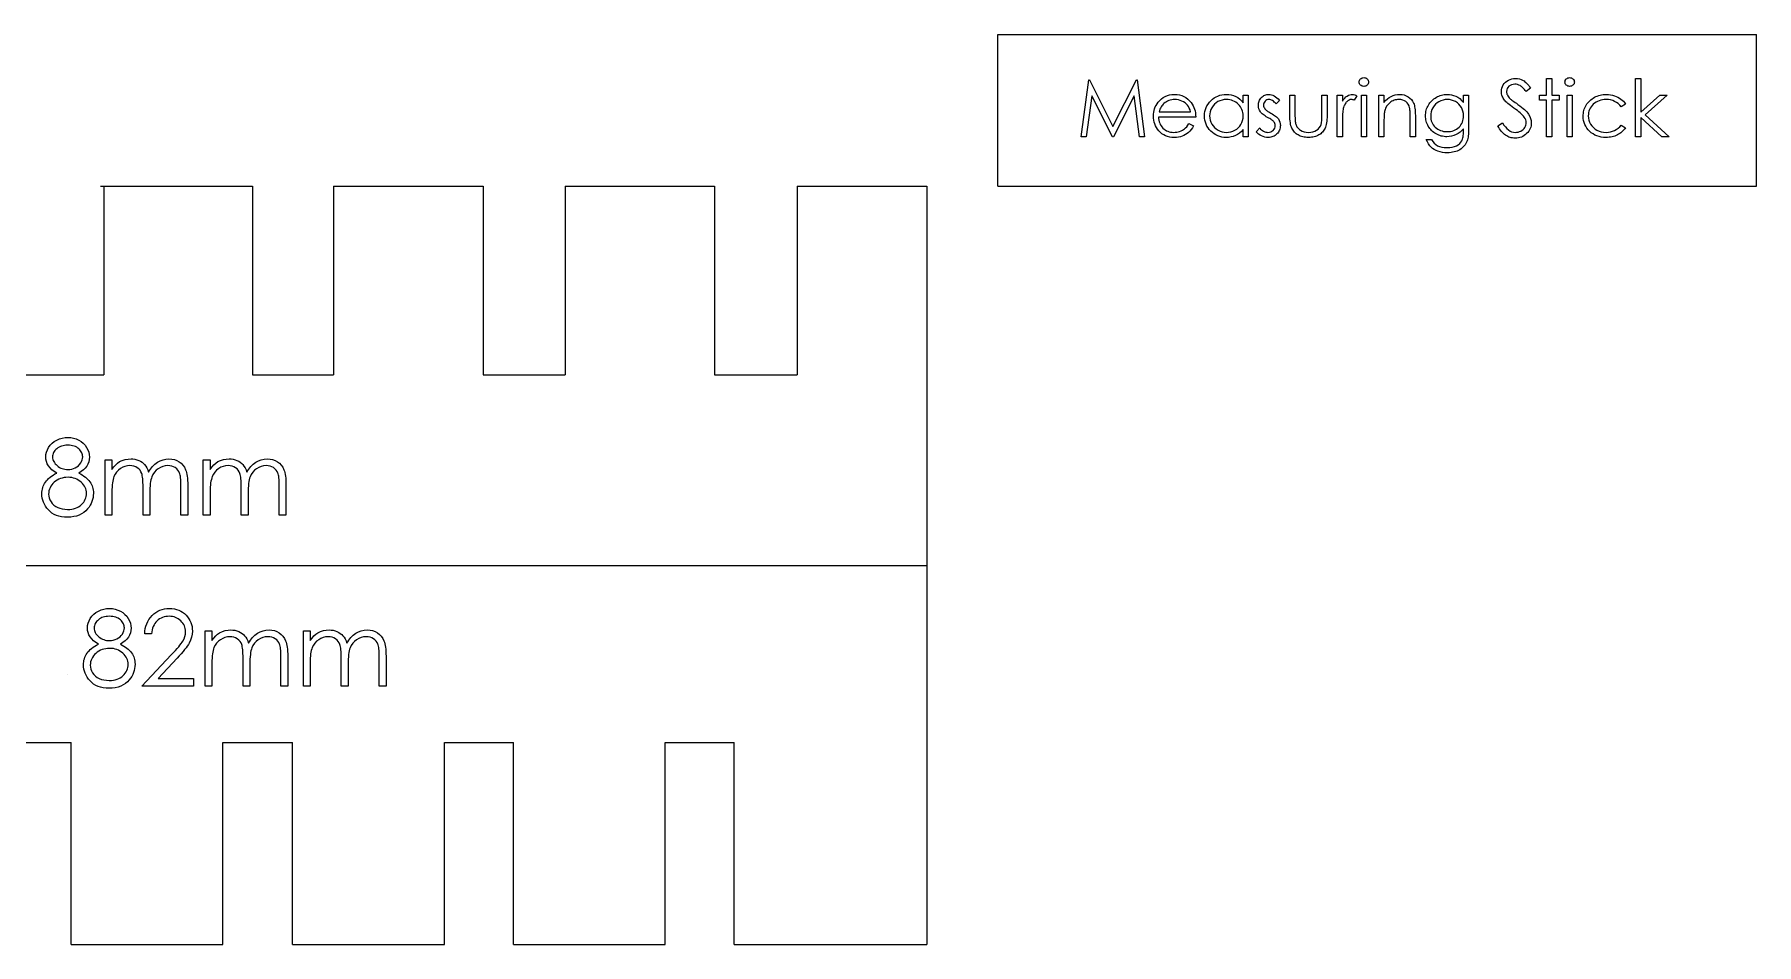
# Model space of a CAD drawing. Header units: millimetres. Extents: x -32 to 53.9, y -10 to 14.
# Drawn here: x 8.47 to 53.87, y -10 to 14 of the extents above; entities that cross this region are included whole.
import ezdxf

# ---------------------------------------------------------------- set-up
doc = ezdxf.new("R2010")
doc.units = ezdxf.units.MM

msp = doc.modelspace()

# ---------------------------------------------------------------- linework, layer by layer
at = {"color": 7, "linetype": 'Continuous'}
for p, q in [((33.866, 10), (33.866, 14)), ((33.866, 14), (53.866, 14)), ((53.866, 10), (53.866, 14)), ((10.22, 10), (14.22, 10)), ((10.22, 10), (14.22, 10)), ((10.3, 10), (10.3, 5.026)), ((14.22, 10), (14.22, 5.026)), ((16.36, 10), (20.3, 10)), ((16.36, 10), (16.36, 5.026)), ((16.36, 10), (20.3, 10)), ((20.3, 10), (20.3, 5.026)), ((22.46, 10), (26.4, 10)), ((22.46, 10), (22.46, 5.026)), ((22.46, 10), (26.4, 10)), ((26.4, 10), (26.4, 5.026)), ((28.58, 10), (28.58, 5.026)), ((28.58, 10), (32, 10)), ((32, 10), (32, -10)), ((33.866, 10), (53.866, 10)), ((8.18, 5.026), (10.3, 5.026)), ((14.22, 5.026), (16.36, 5.026)), ((20.3, 5.026), (22.46, 5.026)), ((26.4, 5.026), (28.58, 5.026)), ((-32, 0), (32, 0)), ((9.344, -2.881), (9.344, -2.881)), ((7.58, -4.674), (9.44, -4.674)), ((9.44, -10), (9.44, -4.674)), ((13.44, -4.674), (15.28, -4.674)), ((13.44, -10), (13.44, -4.674)), ((15.28, -10), (15.28, -4.674)), ((19.28, -4.674), (21.1, -4.674)), ((19.28, -10), (19.28, -4.674)), ((21.1, -10), (21.1, -4.674)), ((25.1, -10), (25.1, -4.674)), ((25.1, -4.674), (26.92, -4.674)), ((26.92, -10), (26.92, -4.674)), ((9.44, -10), (13.44, -10)), ((15.28, -10), (19.28, -10)), ((21.1, -10), (25.1, -10)), ((26.92, -10), (32, -10))]:
    msp.add_line(p, q, dxfattribs=at)
at = {"color": 7, "linetype": 'Continuous', "flags": 128}
for points in [[(36.064, 11.303), (36.262, 12.803), (36.262, 12.803), (36.281, 12.803), (36.281, 12.803), (36.901, 11.572), (36.901, 11.572), (37.518, 12.803), (37.518, 12.803), (37.538, 12.803), (37.538, 12.803), (37.737, 11.303), (37.737, 11.303), (37.602, 11.303), (37.602, 11.303), (37.458, 12.382), (37.458, 12.382), (36.917, 11.303), (36.917, 11.303), (36.887, 11.303), (36.887, 11.303), (36.343, 12.384), (36.343, 12.384), (36.2, 11.303), (36.2, 11.303), (36.064, 11.303)], [(43.515, 12.86), (43.54, 12.858), (43.564, 12.852), (43.585, 12.841), (43.604, 12.826), (43.62, 12.809), (43.632, 12.789), (43.639, 12.767), (43.641, 12.744), (43.641, 12.744), (43.639, 12.722), (43.632, 12.701), (43.62, 12.681), (43.604, 12.663), (43.585, 12.649), (43.564, 12.638), (43.54, 12.632), (43.515, 12.629), (43.515, 12.629), (43.491, 12.632), (43.468, 12.638), (43.447, 12.649), (43.428, 12.663), (43.412, 12.681), (43.4, 12.701), (43.393, 12.722), (43.391, 12.744), (43.391, 12.744), (43.393, 12.767), (43.4, 12.789), (43.412, 12.809), (43.428, 12.826), (43.447, 12.841), (43.468, 12.852), (43.491, 12.858), (43.515, 12.86)], [(47.045, 11.592), (47.172, 11.668), (47.172, 11.668), (47.208, 11.609), (47.246, 11.559), (47.285, 11.516), (47.325, 11.48), (47.367, 11.453), (47.41, 11.434), (47.455, 11.422), (47.501, 11.418), (47.501, 11.418), (47.54, 11.42), (47.579, 11.427), (47.615, 11.437), (47.651, 11.453), (47.684, 11.472), (47.713, 11.494), (47.738, 11.519), (47.758, 11.547), (47.774, 11.577), (47.786, 11.608), (47.792, 11.639), (47.795, 11.672), (47.795, 11.672), (47.792, 11.709), (47.781, 11.747), (47.765, 11.783), (47.741, 11.819), (47.741, 11.819), (47.721, 11.845), (47.697, 11.872), (47.668, 11.9), (47.637, 11.929), (47.601, 11.959), (47.561, 11.991), (47.518, 12.024), (47.471, 12.059), (47.471, 12.059), (47.423, 12.093), (47.381, 12.124), (47.344, 12.154), (47.31, 12.18), (47.282, 12.205), (47.258, 12.226), (47.239, 12.246), (47.225, 12.263), (47.225, 12.263), (47.205, 12.289), (47.188, 12.316), (47.174, 12.344), (47.162, 12.373), (47.153, 12.401), (47.146, 12.431), (47.142, 12.461), (47.141, 12.491), (47.141, 12.491), (47.144, 12.538), (47.153, 12.584), (47.168, 12.627), (47.189, 12.669), (47.215, 12.706), (47.246, 12.74), (47.282, 12.77), (47.323, 12.795), (47.367, 12.815), (47.413, 12.83), (47.461, 12.838), (47.511, 12.841), (47.511, 12.841), (47.564, 12.838), (47.615, 12.827), (47.664, 12.81), (47.712, 12.787), (47.736, 12.772), (47.759, 12.754), (47.784, 12.733), (47.808, 12.71), (47.833, 12.683), (47.859, 12.654), (47.884, 12.622), (47.91, 12.587), (47.91, 12.587), (47.789, 12.495), (47.789, 12.495), (47.766, 12.523), (47.745, 12.549), (47.725, 12.572), (47.705, 12.592), (47.686, 12.61), (47.668, 12.626), (47.651, 12.639), (47.634, 12.65), (47.602, 12.666), (47.568, 12.678), (47.533, 12.685), (47.496, 12.687), (47.496, 12.687), (47.449, 12.684), (47.408, 12.673), (47.37, 12.656), (47.337, 12.632), (47.31, 12.603), (47.291, 12.571), (47.28, 12.536), (47.276, 12.497), (47.276, 12.497), (47.277, 12.473), (47.281, 12.449), (47.287, 12.426), (47.297, 12.403), (47.31, 12.379), (47.327, 12.355), (47.348, 12.33), (47.374, 12.303), (47.374, 12.303), (47.384, 12.295), (47.399, 12.283), (47.417, 12.269), (47.44, 12.252), (47.468, 12.232), (47.499, 12.209), (47.536, 12.183), (47.576, 12.154), (47.576, 12.154), (47.625, 12.118), (47.67, 12.084), (47.71, 12.05), (47.747, 12.017), (47.78, 11.986), (47.808, 11.955), (47.833, 11.925), (47.854, 11.897), (47.887, 11.84), (47.911, 11.784), (47.925, 11.727), (47.929, 11.67), (47.929, 11.67), (47.928, 11.63), (47.922, 11.591), (47.912, 11.553), (47.898, 11.517), (47.881, 11.482), (47.859, 11.448), (47.834, 11.416), (47.804, 11.385), (47.772, 11.357), (47.739, 11.332), (47.703, 11.311), (47.666, 11.294), (47.628, 11.281), (47.587, 11.272), (47.545, 11.266), (47.501, 11.264), (47.501, 11.264), (47.467, 11.265), (47.434, 11.269), (47.401, 11.275), (47.37, 11.283), (47.339, 11.294), (47.309, 11.306), (47.28, 11.322), (47.251, 11.34), (47.224, 11.36), (47.197, 11.384), (47.17, 11.41), (47.144, 11.44), (47.118, 11.474), (47.093, 11.51), (47.069, 11.549), (47.045, 11.592)], [(48.333, 12.841), (48.468, 12.841), (48.468, 12.841), (48.468, 12.399), (48.468, 12.399), (48.66, 12.399), (48.66, 12.399), (48.66, 12.264), (48.66, 12.264), (48.468, 12.264), (48.468, 12.264), (48.468, 11.303), (48.468, 11.303), (48.333, 11.303), (48.333, 11.303), (48.333, 12.264), (48.333, 12.264), (48.141, 12.264), (48.141, 12.264), (48.141, 12.399), (48.141, 12.399), (48.333, 12.399), (48.333, 12.399), (48.333, 12.841)], [(48.938, 12.86), (48.963, 12.858), (48.987, 12.852), (49.008, 12.841), (49.027, 12.826), (49.043, 12.809), (49.055, 12.789), (49.062, 12.767), (49.064, 12.744), (49.064, 12.744), (49.062, 12.722), (49.055, 12.701), (49.043, 12.681), (49.027, 12.663), (49.008, 12.649), (48.987, 12.638), (48.963, 12.632), (48.939, 12.629), (48.939, 12.629), (48.914, 12.632), (48.891, 12.638), (48.87, 12.649), (48.851, 12.663), (48.835, 12.681), (48.823, 12.701), (48.817, 12.722), (48.814, 12.744), (48.814, 12.744), (48.817, 12.767), (48.823, 12.789), (48.835, 12.809), (48.851, 12.826), (48.87, 12.841), (48.891, 12.852), (48.914, 12.858), (48.939, 12.86)], [(50.679, 12.841), (50.814, 12.841), (50.814, 12.841), (50.814, 11.952), (50.814, 11.952), (51.313, 12.399), (51.313, 12.399), (51.506, 12.399), (51.506, 12.399), (50.928, 11.879), (50.928, 11.879), (51.564, 11.303), (51.564, 11.303), (51.371, 11.303), (51.371, 11.303), (50.814, 11.808), (50.814, 11.808), (50.814, 11.303), (50.814, 11.303), (50.679, 11.303), (50.679, 11.303), (50.679, 12.841)], [(38.906, 11.649), (39.026, 11.586), (39.026, 11.586), (38.996, 11.536), (38.965, 11.491), (38.931, 11.45), (38.895, 11.416), (38.857, 11.385), (38.817, 11.359), (38.774, 11.336), (38.728, 11.317), (38.681, 11.302), (38.63, 11.292), (38.576, 11.285), (38.519, 11.283), (38.519, 11.283), (38.456, 11.286), (38.397, 11.294), (38.341, 11.308), (38.288, 11.327), (38.24, 11.351), (38.194, 11.381), (38.152, 11.416), (38.114, 11.456), (38.08, 11.5), (38.05, 11.546), (38.025, 11.593), (38.005, 11.641), (37.988, 11.69), (37.977, 11.741), (37.97, 11.794), (37.968, 11.848), (37.968, 11.848), (37.97, 11.898), (37.976, 11.947), (37.986, 11.995), (37.999, 12.042), (38.017, 12.087), (38.039, 12.13), (38.065, 12.173), (38.094, 12.214), (38.094, 12.214), (38.136, 12.261), (38.181, 12.303), (38.229, 12.338), (38.281, 12.367), (38.337, 12.389), (38.395, 12.405), (38.457, 12.415), (38.523, 12.418), (38.523, 12.418), (38.59, 12.415), (38.654, 12.404), (38.714, 12.388), (38.771, 12.364), (38.825, 12.334), (38.874, 12.297), (38.921, 12.253), (38.964, 12.202), (38.964, 12.202), (38.992, 12.163), (39.015, 12.121), (39.036, 12.077), (39.052, 12.031), (39.066, 11.982), (39.075, 11.931), (39.081, 11.878), (39.083, 11.822), (39.083, 11.822), (38.103, 11.822), (38.103, 11.822), (38.105, 11.779), (38.111, 11.737), (38.121, 11.698), (38.134, 11.66), (38.15, 11.625), (38.17, 11.592), (38.194, 11.561), (38.22, 11.531), (38.25, 11.505), (38.281, 11.482), (38.314, 11.462), (38.348, 11.446), (38.384, 11.434), (38.422, 11.425), (38.461, 11.42), (38.503, 11.418), (38.503, 11.418), (38.543, 11.419), (38.582, 11.424), (38.621, 11.432), (38.66, 11.443), (38.697, 11.457), (38.731, 11.474), (38.762, 11.492), (38.79, 11.512), (38.817, 11.536), (38.846, 11.567), (38.875, 11.605), (38.906, 11.649)], [(38.949, 11.956), (38.933, 12.01), (38.913, 12.057), (38.891, 12.099), (38.865, 12.135), (38.835, 12.167), (38.801, 12.195), (38.763, 12.221), (38.72, 12.242), (38.674, 12.26), (38.627, 12.273), (38.579, 12.281), (38.53, 12.283), (38.53, 12.283), (38.489, 12.282), (38.45, 12.277), (38.413, 12.269), (38.377, 12.258), (38.342, 12.243), (38.309, 12.226), (38.277, 12.205), (38.247, 12.181), (38.247, 12.181), (38.226, 12.161), (38.207, 12.138), (38.188, 12.114), (38.171, 12.087), (38.156, 12.058), (38.141, 12.026), (38.128, 11.993), (38.117, 11.956), (38.117, 11.956), (38.949, 11.956)], [(40.468, 12.399), (40.468, 11.303), (40.468, 11.303), (40.333, 11.303), (40.333, 11.303), (40.333, 11.492), (40.333, 11.492), (40.287, 11.442), (40.238, 11.398), (40.185, 11.362), (40.131, 11.334), (40.073, 11.312), (40.014, 11.296), (39.951, 11.286), (39.886, 11.283), (39.886, 11.283), (39.828, 11.286), (39.772, 11.294), (39.718, 11.307), (39.666, 11.325), (39.617, 11.348), (39.57, 11.377), (39.524, 11.41), (39.481, 11.449), (39.442, 11.492), (39.408, 11.537), (39.38, 11.584), (39.356, 11.634), (39.338, 11.685), (39.325, 11.739), (39.317, 11.795), (39.314, 11.854), (39.314, 11.854), (39.317, 11.911), (39.325, 11.966), (39.338, 12.019), (39.356, 12.07), (39.38, 12.119), (39.409, 12.165), (39.443, 12.21), (39.483, 12.252), (39.526, 12.291), (39.572, 12.325), (39.619, 12.353), (39.669, 12.376), (39.721, 12.395), (39.775, 12.408), (39.832, 12.415), (39.89, 12.418), (39.89, 12.418), (39.957, 12.415), (40.021, 12.405), (40.081, 12.388), (40.138, 12.365), (40.192, 12.334), (40.243, 12.296), (40.289, 12.25), (40.333, 12.196), (40.333, 12.196), (40.333, 12.399), (40.333, 12.399), (40.468, 12.399)], [(39.892, 12.283), (39.833, 12.28), (39.776, 12.269), (39.722, 12.251), (39.67, 12.227), (39.622, 12.196), (39.579, 12.159), (39.541, 12.117), (39.509, 12.068), (39.482, 12.016), (39.464, 11.963), (39.452, 11.908), (39.449, 11.852), (39.449, 11.852), (39.453, 11.796), (39.464, 11.742), (39.483, 11.688), (39.509, 11.636), (39.542, 11.587), (39.58, 11.544), (39.623, 11.507), (39.672, 11.475), (39.724, 11.45), (39.777, 11.432), (39.833, 11.422), (39.89, 11.418), (39.89, 11.418), (39.949, 11.422), (40.006, 11.432), (40.06, 11.45), (40.114, 11.475), (40.164, 11.506), (40.207, 11.542), (40.245, 11.583), (40.276, 11.629), (40.301, 11.679), (40.319, 11.733), (40.33, 11.789), (40.333, 11.848), (40.333, 11.848), (40.331, 11.894), (40.325, 11.937), (40.315, 11.979), (40.301, 12.019), (40.283, 12.056), (40.262, 12.093), (40.236, 12.126), (40.206, 12.159), (40.173, 12.188), (40.138, 12.213), (40.102, 12.235), (40.064, 12.252), (40.023, 12.266), (39.981, 12.276), (39.937, 12.282), (39.892, 12.283)], [(41.295, 12.262), (41.204, 12.168), (41.204, 12.168), (41.179, 12.195), (41.155, 12.218), (41.131, 12.238), (41.108, 12.254), (41.084, 12.267), (41.061, 12.276), (41.037, 12.282), (41.014, 12.283), (41.014, 12.283), (40.986, 12.281), (40.96, 12.272), (40.935, 12.258), (40.914, 12.239), (40.895, 12.216), (40.882, 12.191), (40.874, 12.164), (40.872, 12.136), (40.872, 12.136), (40.874, 12.11), (40.881, 12.085), (40.893, 12.06), (40.909, 12.036), (40.909, 12.036), (40.92, 12.024), (40.933, 12.011), (40.948, 11.998), (40.967, 11.984), (40.988, 11.97), (41.011, 11.955), (41.037, 11.939), (41.066, 11.923), (41.066, 11.923), (41.1, 11.904), (41.132, 11.884), (41.161, 11.864), (41.188, 11.845), (41.211, 11.826), (41.231, 11.807), (41.249, 11.788), (41.263, 11.77), (41.263, 11.77), (41.285, 11.731), (41.301, 11.69), (41.311, 11.646), (41.314, 11.6), (41.314, 11.6), (41.313, 11.568), (41.308, 11.536), (41.301, 11.506), (41.291, 11.478), (41.278, 11.45), (41.262, 11.424), (41.244, 11.399), (41.222, 11.375), (41.198, 11.354), (41.173, 11.335), (41.147, 11.319), (41.119, 11.306), (41.09, 11.296), (41.059, 11.289), (41.027, 11.285), (40.993, 11.283), (40.993, 11.283), (40.948, 11.286), (40.903, 11.293), (40.86, 11.306), (40.818, 11.323), (40.778, 11.344), (40.741, 11.37), (40.709, 11.399), (40.679, 11.432), (40.679, 11.432), (40.769, 11.533), (40.769, 11.533), (40.795, 11.506), (40.821, 11.483), (40.847, 11.463), (40.874, 11.447), (40.902, 11.434), (40.929, 11.425), (40.957, 11.42), (40.986, 11.418), (40.986, 11.418), (41.025, 11.421), (41.06, 11.431), (41.093, 11.447), (41.123, 11.471), (41.148, 11.498), (41.165, 11.528), (41.176, 11.56), (41.179, 11.594), (41.179, 11.594), (41.177, 11.623), (41.17, 11.65), (41.159, 11.675), (41.143, 11.699), (41.143, 11.699), (41.132, 11.71), (41.118, 11.723), (41.102, 11.736), (41.083, 11.75), (41.06, 11.764), (41.035, 11.779), (41.007, 11.795), (40.976, 11.812), (40.976, 11.812), (40.943, 11.831), (40.912, 11.85), (40.885, 11.869), (40.859, 11.887), (40.837, 11.906), (40.818, 11.925), (40.801, 11.943), (40.787, 11.962), (40.787, 11.962), (40.765, 12), (40.75, 12.041), (40.74, 12.084), (40.737, 12.13), (40.737, 12.13), (40.738, 12.161), (40.742, 12.19), (40.748, 12.217), (40.757, 12.244), (40.768, 12.269), (40.781, 12.292), (40.797, 12.315), (40.816, 12.336), (40.836, 12.355), (40.858, 12.372), (40.881, 12.386), (40.905, 12.398), (40.93, 12.407), (40.957, 12.413), (40.985, 12.417), (41.014, 12.418), (41.014, 12.418), (41.049, 12.416), (41.084, 12.408), (41.119, 12.396), (41.154, 12.379), (41.189, 12.357), (41.224, 12.33), (41.26, 12.299), (41.295, 12.262)], [(41.564, 12.399), (41.699, 12.399), (41.699, 12.399), (41.699, 11.89), (41.699, 11.89), (41.699, 11.846), (41.7, 11.805), (41.702, 11.767), (41.704, 11.733), (41.707, 11.703), (41.711, 11.676), (41.715, 11.654), (41.72, 11.634), (41.72, 11.634), (41.729, 11.61), (41.74, 11.587), (41.752, 11.565), (41.766, 11.544), (41.783, 11.525), (41.801, 11.507), (41.82, 11.491), (41.842, 11.476), (41.889, 11.451), (41.941, 11.432), (41.996, 11.422), (42.057, 11.418), (42.057, 11.418), (42.117, 11.422), (42.172, 11.432), (42.222, 11.45), (42.268, 11.474), (42.308, 11.505), (42.341, 11.54), (42.368, 11.579), (42.388, 11.623), (42.388, 11.623), (42.393, 11.641), (42.398, 11.663), (42.402, 11.69), (42.405, 11.721), (42.407, 11.757), (42.409, 11.797), (42.41, 11.842), (42.41, 11.89), (42.41, 11.89), (42.41, 12.399), (42.41, 12.399), (42.545, 12.399), (42.545, 12.399), (42.545, 11.865), (42.545, 11.865), (42.544, 11.811), (42.542, 11.76), (42.537, 11.712), (42.531, 11.668), (42.524, 11.627), (42.515, 11.59), (42.503, 11.556), (42.491, 11.526), (42.476, 11.498), (42.46, 11.472), (42.442, 11.448), (42.423, 11.425), (42.402, 11.403), (42.379, 11.383), (42.354, 11.364), (42.328, 11.348), (42.3, 11.333), (42.27, 11.319), (42.239, 11.309), (42.206, 11.3), (42.17, 11.292), (42.134, 11.287), (42.096, 11.284), (42.055, 11.283), (42.055, 11.283), (42.015, 11.284), (41.977, 11.287), (41.94, 11.292), (41.905, 11.3), (41.872, 11.309), (41.84, 11.319), (41.81, 11.333), (41.782, 11.348), (41.756, 11.364), (41.731, 11.383), (41.707, 11.403), (41.686, 11.425), (41.667, 11.448), (41.649, 11.473), (41.633, 11.5), (41.618, 11.528), (41.606, 11.558), (41.594, 11.593), (41.585, 11.631), (41.578, 11.672), (41.572, 11.718), (41.567, 11.766), (41.565, 11.819), (41.564, 11.875), (41.564, 11.875), (41.564, 12.399)], [(42.814, 12.399), (42.949, 12.399), (42.949, 12.399), (42.949, 12.237), (42.949, 12.237), (42.979, 12.282), (43.011, 12.32), (43.043, 12.351), (43.076, 12.375), (43.11, 12.394), (43.145, 12.407), (43.18, 12.415), (43.216, 12.418), (43.216, 12.418), (43.244, 12.416), (43.273, 12.409), (43.303, 12.397), (43.333, 12.38), (43.333, 12.38), (43.259, 12.264), (43.259, 12.264), (43.24, 12.272), (43.222, 12.279), (43.205, 12.282), (43.191, 12.283), (43.191, 12.283), (43.158, 12.28), (43.127, 12.269), (43.096, 12.251), (43.065, 12.226), (43.05, 12.21), (43.036, 12.193), (43.024, 12.174), (43.012, 12.152), (43.001, 12.129), (42.99, 12.104), (42.981, 12.076), (42.973, 12.047), (42.973, 12.047), (42.967, 12.021), (42.962, 11.989), (42.958, 11.951), (42.955, 11.907), (42.952, 11.857), (42.95, 11.801), (42.949, 11.739), (42.949, 11.671), (42.949, 11.671), (42.949, 11.303), (42.949, 11.303), (42.814, 11.303), (42.814, 11.303), (42.814, 12.399)], [(43.449, 12.399), (43.583, 12.399), (43.583, 12.399), (43.583, 11.303), (43.583, 11.303), (43.449, 11.303), (43.449, 11.303), (43.449, 12.399)], [(43.91, 12.399), (44.045, 12.399), (44.045, 12.399), (44.045, 12.201), (44.045, 12.201), (44.089, 12.254), (44.135, 12.299), (44.184, 12.337), (44.235, 12.366), (44.288, 12.389), (44.344, 12.405), (44.402, 12.415), (44.462, 12.418), (44.462, 12.418), (44.523, 12.414), (44.58, 12.403), (44.633, 12.383), (44.683, 12.356), (44.728, 12.322), (44.767, 12.283), (44.8, 12.239), (44.826, 12.189), (44.837, 12.161), (44.846, 12.129), (44.854, 12.094), (44.86, 12.055), (44.865, 12.012), (44.869, 11.966), (44.871, 11.916), (44.872, 11.862), (44.872, 11.862), (44.872, 11.303), (44.872, 11.303), (44.737, 11.303), (44.737, 11.303), (44.737, 11.818), (44.737, 11.818), (44.737, 11.863), (44.736, 11.904), (44.735, 11.941), (44.733, 11.974), (44.731, 12.003), (44.728, 12.029), (44.725, 12.05), (44.721, 12.068), (44.721, 12.068), (44.706, 12.118), (44.685, 12.162), (44.658, 12.199), (44.625, 12.229), (44.586, 12.253), (44.542, 12.27), (44.493, 12.28), (44.439, 12.283), (44.439, 12.283), (44.406, 12.282), (44.374, 12.278), (44.344, 12.272), (44.314, 12.263), (44.285, 12.251), (44.256, 12.236), (44.229, 12.219), (44.203, 12.2), (44.178, 12.178), (44.155, 12.156), (44.135, 12.132), (44.116, 12.106), (44.1, 12.08), (44.087, 12.052), (44.075, 12.023), (44.066, 11.993), (44.066, 11.993), (44.061, 11.971), (44.057, 11.944), (44.053, 11.914), (44.05, 11.879), (44.048, 11.84), (44.046, 11.797), (44.045, 11.75), (44.045, 11.699), (44.045, 11.699), (44.045, 11.303), (44.045, 11.303), (43.91, 11.303), (43.91, 11.303), (43.91, 12.399)], [(46.141, 12.399), (46.276, 12.399), (46.276, 12.399), (46.276, 11.529), (46.276, 11.529), (46.275, 11.473), (46.273, 11.422), (46.27, 11.374), (46.266, 11.33), (46.26, 11.29), (46.253, 11.254), (46.245, 11.221), (46.236, 11.193), (46.236, 11.193), (46.221, 11.156), (46.203, 11.122), (46.183, 11.09), (46.161, 11.059), (46.136, 11.032), (46.108, 11.006), (46.078, 10.982), (46.045, 10.961), (46.011, 10.942), (45.975, 10.925), (45.936, 10.911), (45.896, 10.9), (45.855, 10.891), (45.812, 10.885), (45.767, 10.881), (45.72, 10.879), (45.72, 10.879), (45.652, 10.882), (45.588, 10.89), (45.527, 10.902), (45.469, 10.92), (45.417, 10.942), (45.369, 10.967), (45.326, 10.995), (45.289, 11.028), (45.255, 11.065), (45.222, 11.111), (45.19, 11.164), (45.16, 11.226), (45.16, 11.226), (45.295, 11.226), (45.295, 11.226), (45.329, 11.175), (45.368, 11.132), (45.411, 11.095), (45.459, 11.066), (45.512, 11.043), (45.571, 11.027), (45.636, 11.017), (45.707, 11.014), (45.707, 11.014), (45.777, 11.017), (45.842, 11.027), (45.901, 11.043), (45.954, 11.066), (46.001, 11.093), (46.041, 11.124), (46.073, 11.159), (46.098, 11.196), (46.108, 11.218), (46.117, 11.242), (46.124, 11.27), (46.13, 11.3), (46.135, 11.334), (46.138, 11.372), (46.14, 11.412), (46.141, 11.456), (46.141, 11.456), (46.141, 11.513), (46.141, 11.513), (46.099, 11.465), (46.053, 11.423), (46.002, 11.387), (45.947, 11.357), (45.888, 11.333), (45.828, 11.316), (45.767, 11.306), (45.703, 11.303), (45.703, 11.303), (45.665, 11.304), (45.628, 11.307), (45.592, 11.313), (45.556, 11.321), (45.521, 11.332), (45.487, 11.345), (45.452, 11.36), (45.419, 11.377), (45.387, 11.397), (45.356, 11.418), (45.328, 11.44), (45.301, 11.465), (45.277, 11.49), (45.254, 11.518), (45.233, 11.547), (45.213, 11.577), (45.197, 11.609), (45.182, 11.642), (45.169, 11.675), (45.159, 11.71), (45.151, 11.745), (45.146, 11.78), (45.142, 11.817), (45.141, 11.854), (45.141, 11.854), (45.142, 11.891), (45.146, 11.928), (45.152, 11.965), (45.16, 12), (45.17, 12.035), (45.183, 12.069), (45.199, 12.102), (45.216, 12.135), (45.236, 12.167), (45.258, 12.197), (45.281, 12.226), (45.307, 12.252), (45.334, 12.277), (45.362, 12.3), (45.393, 12.322), (45.426, 12.342), (45.459, 12.36), (45.493, 12.375), (45.528, 12.388), (45.563, 12.399), (45.598, 12.407), (45.634, 12.413), (45.67, 12.417), (45.707, 12.418), (45.707, 12.418), (45.768, 12.415), (45.826, 12.406), (45.882, 12.392), (45.936, 12.371), (45.989, 12.344), (46.041, 12.307), (46.091, 12.261), (46.141, 12.207), (46.141, 12.207), (46.141, 12.399)], [(45.718, 12.283), (45.659, 12.28), (45.602, 12.269), (45.548, 12.251), (45.495, 12.226), (45.447, 12.195), (45.404, 12.158), (45.366, 12.115), (45.334, 12.068), (45.308, 12.016), (45.29, 11.962), (45.279, 11.907), (45.276, 11.849), (45.276, 11.849), (45.277, 11.805), (45.283, 11.763), (45.293, 11.724), (45.306, 11.686), (45.323, 11.65), (45.344, 11.616), (45.368, 11.584), (45.396, 11.554), (45.428, 11.526), (45.461, 11.503), (45.497, 11.483), (45.535, 11.466), (45.576, 11.454), (45.618, 11.444), (45.663, 11.439), (45.71, 11.437), (45.71, 11.437), (45.757, 11.439), (45.802, 11.444), (45.845, 11.453), (45.885, 11.466), (45.923, 11.482), (45.959, 11.502), (45.992, 11.526), (46.023, 11.553), (46.05, 11.583), (46.074, 11.615), (46.095, 11.65), (46.112, 11.687), (46.124, 11.726), (46.134, 11.767), (46.139, 11.811), (46.141, 11.857), (46.141, 11.857), (46.138, 11.916), (46.128, 11.973), (46.11, 12.026), (46.087, 12.075), (46.057, 12.121), (46.021, 12.162), (45.98, 12.197), (45.932, 12.227), (45.882, 12.252), (45.829, 12.27), (45.774, 12.28), (45.718, 12.283)], [(48.872, 12.399), (49.006, 12.399), (49.006, 12.399), (49.006, 11.303), (49.006, 11.303), (48.872, 11.303), (48.872, 11.303), (48.872, 12.399)], [(50.41, 12.161), (50.298, 12.091), (50.298, 12.091), (50.259, 12.136), (50.218, 12.175), (50.173, 12.208), (50.125, 12.235), (50.073, 12.256), (50.018, 12.271), (49.96, 12.28), (49.899, 12.283), (49.899, 12.283), (49.849, 12.281), (49.802, 12.276), (49.757, 12.266), (49.714, 12.252), (49.673, 12.234), (49.634, 12.213), (49.597, 12.187), (49.563, 12.158), (49.532, 12.126), (49.505, 12.092), (49.481, 12.056), (49.463, 12.019), (49.448, 11.98), (49.438, 11.94), (49.432, 11.898), (49.429, 11.854), (49.429, 11.854), (49.433, 11.796), (49.445, 11.741), (49.464, 11.687), (49.491, 11.634), (49.524, 11.586), (49.564, 11.543), (49.609, 11.506), (49.659, 11.475), (49.715, 11.45), (49.773, 11.432), (49.835, 11.422), (49.899, 11.418), (49.899, 11.418), (49.959, 11.421), (50.016, 11.43), (50.07, 11.445), (50.121, 11.466), (50.169, 11.493), (50.215, 11.526), (50.258, 11.565), (50.298, 11.61), (50.298, 11.61), (50.41, 11.536), (50.41, 11.536), (50.39, 11.507), (50.368, 11.48), (50.344, 11.454), (50.318, 11.43), (50.291, 11.407), (50.262, 11.386), (50.231, 11.367), (50.199, 11.35), (50.165, 11.334), (50.131, 11.321), (50.095, 11.309), (50.057, 11.3), (50.019, 11.293), (49.98, 11.288), (49.939, 11.284), (49.897, 11.283), (49.897, 11.283), (49.834, 11.286), (49.773, 11.294), (49.715, 11.306), (49.66, 11.324), (49.607, 11.347), (49.557, 11.375), (49.51, 11.408), (49.466, 11.446), (49.426, 11.488), (49.391, 11.532), (49.362, 11.578), (49.338, 11.626), (49.319, 11.677), (49.306, 11.73), (49.298, 11.785), (49.295, 11.842), (49.295, 11.842), (49.296, 11.88), (49.3, 11.919), (49.306, 11.956), (49.315, 11.993), (49.326, 12.029), (49.34, 12.064), (49.356, 12.099), (49.375, 12.133), (49.396, 12.166), (49.419, 12.196), (49.443, 12.225), (49.47, 12.252), (49.498, 12.278), (49.529, 12.301), (49.561, 12.323), (49.595, 12.343), (49.631, 12.36), (49.667, 12.376), (49.705, 12.388), (49.743, 12.399), (49.783, 12.407), (49.824, 12.413), (49.865, 12.417), (49.908, 12.418), (49.908, 12.418), (49.962, 12.416), (50.015, 12.41), (50.067, 12.399), (50.118, 12.385), (50.167, 12.367), (50.212, 12.346), (50.253, 12.323), (50.29, 12.297), (50.324, 12.269), (50.356, 12.237), (50.384, 12.201), (50.41, 12.161)], [(9.642, 2.435), (9.691, 2.409), (9.736, 2.383), (9.778, 2.354), (9.816, 2.326), (9.851, 2.296), (9.883, 2.266), (9.911, 2.234), (9.936, 2.202), (9.958, 2.169), (9.976, 2.134), (9.992, 2.098), (10.005, 2.062), (10.016, 2.024), (10.023, 1.985), (10.027, 1.945), (10.028, 1.904), (10.028, 1.904), (10.026, 1.846), (10.019, 1.79), (10.007, 1.735), (9.991, 1.683), (9.969, 1.632), (9.943, 1.583), (9.913, 1.535), (9.877, 1.489), (9.877, 1.489), (9.828, 1.438), (9.774, 1.393), (9.716, 1.356), (9.651, 1.325), (9.583, 1.301), (9.509, 1.284), (9.43, 1.274), (9.346, 1.27), (9.346, 1.27), (9.266, 1.273), (9.19, 1.282), (9.119, 1.297), (9.054, 1.318), (8.993, 1.345), (8.937, 1.379), (8.887, 1.417), (8.841, 1.463), (8.801, 1.512), (8.766, 1.562), (8.737, 1.613), (8.712, 1.665), (8.693, 1.719), (8.68, 1.774), (8.672, 1.83), (8.669, 1.887), (8.669, 1.887), (8.671, 1.929), (8.675, 1.97), (8.683, 2.01), (8.693, 2.049), (8.706, 2.086), (8.722, 2.123), (8.741, 2.159), (8.762, 2.193), (8.788, 2.227), (8.816, 2.259), (8.849, 2.291), (8.885, 2.322), (8.924, 2.352), (8.967, 2.381), (9.014, 2.409), (9.064, 2.435), (9.064, 2.435), (8.996, 2.475), (8.936, 2.52), (8.886, 2.568), (8.845, 2.621), (8.813, 2.678), (8.79, 2.736), (8.776, 2.797), (8.772, 2.859), (8.772, 2.859), (8.777, 2.923), (8.791, 2.986), (8.816, 3.048), (8.849, 3.11), (8.892, 3.168), (8.941, 3.219), (8.998, 3.264), (9.063, 3.302), (9.133, 3.333), (9.205, 3.355), (9.28, 3.368), (9.358, 3.373), (9.358, 3.373), (9.434, 3.368), (9.507, 3.355), (9.577, 3.332), (9.645, 3.302), (9.707, 3.263), (9.762, 3.218), (9.81, 3.167), (9.851, 3.109), (9.884, 3.048), (9.907, 2.984), (9.921, 2.92), (9.926, 2.854), (9.926, 2.854), (9.921, 2.789), (9.908, 2.727), (9.886, 2.67), (9.855, 2.616), (9.815, 2.565), (9.766, 2.519), (9.708, 2.475), (9.642, 2.435)], [(9.348, 3.167), (9.306, 3.166), (9.266, 3.162), (9.228, 3.155), (9.191, 3.145), (9.157, 3.131), (9.124, 3.116), (9.093, 3.097), (9.064, 3.075), (9.038, 3.052), (9.015, 3.027), (8.996, 3.002), (8.98, 2.975), (8.968, 2.947), (8.959, 2.918), (8.953, 2.888), (8.951, 2.856), (8.951, 2.856), (8.953, 2.825), (8.959, 2.795), (8.968, 2.766), (8.982, 2.737), (8.999, 2.709), (9.02, 2.681), (9.044, 2.655), (9.072, 2.629), (9.103, 2.604), (9.136, 2.584), (9.169, 2.566), (9.204, 2.552), (9.24, 2.541), (9.277, 2.533), (9.316, 2.528), (9.355, 2.526), (9.355, 2.526), (9.406, 2.529), (9.456, 2.538), (9.504, 2.552), (9.551, 2.572), (9.595, 2.598), (9.633, 2.627), (9.666, 2.661), (9.695, 2.699), (9.717, 2.739), (9.734, 2.78), (9.743, 2.82), (9.746, 2.86), (9.746, 2.86), (9.745, 2.889), (9.74, 2.917), (9.732, 2.943), (9.721, 2.97), (9.706, 2.996), (9.689, 3.022), (9.668, 3.046), (9.644, 3.071), (9.617, 3.093), (9.588, 3.113), (9.555, 3.13), (9.519, 3.143), (9.481, 3.154), (9.439, 3.161), (9.395, 3.166), (9.348, 3.167)], [(10.336, 2.783), (10.516, 2.783), (10.516, 2.783), (10.516, 2.529), (10.516, 2.529), (10.565, 2.594), (10.616, 2.651), (10.667, 2.697), (10.718, 2.734), (10.718, 2.734), (10.791, 2.767), (10.865, 2.79), (10.941, 2.804), (11.02, 2.808), (11.02, 2.808), (11.072, 2.806), (11.124, 2.798), (11.174, 2.785), (11.222, 2.766), (11.268, 2.744), (11.31, 2.717), (11.347, 2.688), (11.379, 2.655), (11.409, 2.616), (11.436, 2.57), (11.462, 2.517), (11.485, 2.455), (11.485, 2.455), (11.509, 2.498), (11.534, 2.537), (11.562, 2.574), (11.59, 2.608), (11.62, 2.639), (11.651, 2.668), (11.684, 2.695), (11.719, 2.718), (11.79, 2.758), (11.865, 2.786), (11.941, 2.803), (12.021, 2.808), (12.021, 2.808), (12.094, 2.804), (12.163, 2.79), (12.228, 2.766), (12.288, 2.732), (12.342, 2.691), (12.389, 2.641), (12.428, 2.585), (12.46, 2.52), (12.473, 2.484), (12.484, 2.444), (12.494, 2.399), (12.502, 2.35), (12.508, 2.298), (12.512, 2.24), (12.515, 2.179), (12.516, 2.113), (12.516, 2.113), (12.516, 1.321), (12.516, 1.321), (12.336, 1.321), (12.336, 1.321), (12.336, 2.114), (12.336, 2.114), (12.336, 2.17), (12.334, 2.221), (12.331, 2.268), (12.328, 2.311), (12.323, 2.348), (12.317, 2.382), (12.31, 2.411), (12.302, 2.435), (12.282, 2.476), (12.256, 2.514), (12.224, 2.547), (12.186, 2.576), (12.143, 2.599), (12.096, 2.616), (12.045, 2.626), (11.99, 2.629), (11.99, 2.629), (11.922, 2.624), (11.857, 2.609), (11.795, 2.584), (11.736, 2.549), (11.683, 2.506), (11.637, 2.455), (11.599, 2.399), (11.568, 2.335), (11.556, 2.299), (11.545, 2.258), (11.536, 2.21), (11.529, 2.157), (11.523, 2.099), (11.519, 2.035), (11.516, 1.965), (11.516, 1.89), (11.516, 1.89), (11.516, 1.321), (11.516, 1.321), (11.336, 1.321), (11.336, 1.321), (11.336, 2.064), (11.336, 2.064), (11.336, 2.127), (11.334, 2.185), (11.331, 2.238), (11.328, 2.285), (11.323, 2.327), (11.317, 2.364), (11.31, 2.395), (11.302, 2.421), (11.283, 2.466), (11.257, 2.506), (11.224, 2.542), (11.186, 2.572), (11.143, 2.597), (11.095, 2.615), (11.044, 2.625), (10.988, 2.629), (10.988, 2.629), (10.923, 2.624), (10.861, 2.609), (10.8, 2.585), (10.741, 2.551), (10.687, 2.508), (10.641, 2.459), (10.602, 2.403), (10.571, 2.34), (10.558, 2.305), (10.547, 2.266), (10.537, 2.222), (10.53, 2.173), (10.523, 2.121), (10.519, 2.064), (10.516, 2.002), (10.516, 1.936), (10.516, 1.936), (10.516, 1.321), (10.516, 1.321), (10.336, 1.321), (10.336, 1.321), (10.336, 2.783)], [(12.926, 2.783), (13.105, 2.783), (13.105, 2.783), (13.105, 2.529), (13.105, 2.529), (13.155, 2.594), (13.205, 2.651), (13.256, 2.697), (13.308, 2.734), (13.308, 2.734), (13.381, 2.767), (13.455, 2.79), (13.531, 2.804), (13.609, 2.808), (13.609, 2.808), (13.662, 2.806), (13.714, 2.798), (13.764, 2.785), (13.812, 2.766), (13.858, 2.744), (13.899, 2.717), (13.937, 2.688), (13.969, 2.655), (13.998, 2.616), (14.026, 2.57), (14.051, 2.517), (14.074, 2.455), (14.074, 2.455), (14.099, 2.498), (14.124, 2.537), (14.151, 2.574), (14.18, 2.608), (14.21, 2.639), (14.241, 2.668), (14.274, 2.695), (14.308, 2.718), (14.38, 2.758), (14.454, 2.786), (14.531, 2.803), (14.611, 2.808), (14.611, 2.808), (14.684, 2.804), (14.753, 2.79), (14.817, 2.766), (14.877, 2.732), (14.931, 2.691), (14.978, 2.641), (15.018, 2.585), (15.049, 2.52), (15.062, 2.484), (15.074, 2.444), (15.083, 2.399), (15.091, 2.35), (15.097, 2.298), (15.102, 2.24), (15.105, 2.179), (15.105, 2.113), (15.105, 2.113), (15.105, 1.321), (15.105, 1.321), (14.926, 1.321), (14.926, 1.321), (14.926, 2.114), (14.926, 2.114), (14.925, 2.17), (14.924, 2.221), (14.921, 2.268), (14.917, 2.311), (14.913, 2.348), (14.907, 2.382), (14.9, 2.411), (14.892, 2.435), (14.872, 2.476), (14.846, 2.514), (14.814, 2.547), (14.776, 2.576), (14.733, 2.599), (14.685, 2.616), (14.635, 2.626), (14.579, 2.629), (14.579, 2.629), (14.512, 2.624), (14.447, 2.609), (14.385, 2.584), (14.326, 2.549), (14.272, 2.506), (14.227, 2.455), (14.189, 2.399), (14.158, 2.335), (14.146, 2.299), (14.135, 2.258), (14.126, 2.21), (14.119, 2.157), (14.113, 2.099), (14.109, 2.035), (14.106, 1.965), (14.105, 1.89), (14.105, 1.89), (14.105, 1.321), (14.105, 1.321), (13.926, 1.321), (13.926, 1.321), (13.926, 2.064), (13.926, 2.064), (13.925, 2.127), (13.924, 2.185), (13.921, 2.238), (13.917, 2.285), (13.913, 2.327), (13.907, 2.364), (13.9, 2.395), (13.892, 2.421), (13.873, 2.466), (13.847, 2.506), (13.814, 2.542), (13.776, 2.572), (13.732, 2.597), (13.685, 2.615), (13.633, 2.625), (13.578, 2.629), (13.578, 2.629), (13.513, 2.624), (13.45, 2.609), (13.389, 2.585), (13.331, 2.551), (13.277, 2.508), (13.231, 2.459), (13.192, 2.403), (13.161, 2.34), (13.148, 2.305), (13.137, 2.266), (13.127, 2.222), (13.119, 2.173), (13.113, 2.121), (13.109, 2.064), (13.106, 2.002), (13.105, 1.936), (13.105, 1.936), (13.105, 1.321), (13.105, 1.321), (12.926, 1.321), (12.926, 1.321), (12.926, 2.783)], [(9.36, 2.321), (9.306, 2.319), (9.256, 2.313), (9.207, 2.303), (9.16, 2.288), (9.116, 2.27), (9.073, 2.247), (9.033, 2.22), (8.996, 2.189), (8.961, 2.155), (8.931, 2.121), (8.906, 2.084), (8.886, 2.046), (8.869, 2.007), (8.858, 1.967), (8.851, 1.925), (8.849, 1.881), (8.849, 1.881), (8.853, 1.828), (8.865, 1.776), (8.884, 1.725), (8.911, 1.676), (8.946, 1.631), (8.987, 1.591), (9.034, 1.556), (9.087, 1.527), (9.146, 1.504), (9.209, 1.488), (9.276, 1.478), (9.348, 1.475), (9.348, 1.475), (9.404, 1.477), (9.457, 1.483), (9.507, 1.493), (9.554, 1.507), (9.598, 1.525), (9.639, 1.547), (9.678, 1.572), (9.713, 1.602), (9.745, 1.635), (9.772, 1.669), (9.796, 1.704), (9.815, 1.741), (9.83, 1.778), (9.841, 1.818), (9.847, 1.858), (9.849, 1.9), (9.849, 1.9), (9.847, 1.941), (9.84, 1.98), (9.829, 2.019), (9.813, 2.056), (9.793, 2.092), (9.768, 2.127), (9.739, 2.161), (9.705, 2.193), (9.669, 2.223), (9.63, 2.249), (9.59, 2.271), (9.547, 2.289), (9.503, 2.303), (9.457, 2.313), (9.409, 2.319), (9.36, 2.321)], [(10.739, -2.075), (10.788, -2.101), (10.833, -2.128), (10.875, -2.156), (10.913, -2.184), (10.949, -2.214), (10.98, -2.245), (11.008, -2.276), (11.033, -2.308), (11.055, -2.342), (11.074, -2.376), (11.09, -2.412), (11.103, -2.448), (11.113, -2.486), (11.12, -2.525), (11.124, -2.565), (11.126, -2.607), (11.126, -2.607), (11.123, -2.664), (11.116, -2.72), (11.105, -2.775), (11.088, -2.827), (11.067, -2.879), (11.04, -2.927), (11.01, -2.975), (10.974, -3.021), (10.974, -3.021), (10.925, -3.072), (10.872, -3.117), (10.813, -3.155), (10.749, -3.186), (10.68, -3.21), (10.606, -3.227), (10.527, -3.237), (10.444, -3.24), (10.444, -3.24), (10.363, -3.237), (10.287, -3.228), (10.216, -3.213), (10.151, -3.192), (10.09, -3.165), (10.035, -3.132), (9.984, -3.093), (9.939, -3.048), (9.898, -2.999), (9.863, -2.949), (9.834, -2.897), (9.81, -2.845), (9.791, -2.791), (9.778, -2.736), (9.77, -2.68), (9.767, -2.623), (9.767, -2.623), (9.768, -2.581), (9.773, -2.54), (9.78, -2.5), (9.79, -2.462), (9.803, -2.424), (9.819, -2.387), (9.838, -2.352), (9.86, -2.317), (9.885, -2.284), (9.913, -2.251), (9.946, -2.22), (9.982, -2.189), (10.021, -2.159), (10.065, -2.13), (10.111, -2.102), (10.161, -2.075), (10.161, -2.075), (10.093, -2.035), (10.034, -1.991), (9.984, -1.942), (9.942, -1.889), (9.91, -1.833), (9.888, -1.774), (9.874, -1.714), (9.869, -1.651), (9.869, -1.651), (9.874, -1.587), (9.889, -1.524), (9.913, -1.462), (9.947, -1.401), (9.989, -1.343), (10.039, -1.291), (10.096, -1.246), (10.16, -1.208), (10.23, -1.177), (10.302, -1.155), (10.377, -1.142), (10.456, -1.138), (10.456, -1.138), (10.532, -1.142), (10.605, -1.155), (10.675, -1.178), (10.742, -1.209), (10.804, -1.247), (10.859, -1.292), (10.907, -1.344), (10.948, -1.401), (10.981, -1.463), (11.004, -1.526), (11.018, -1.591), (11.023, -1.657), (11.023, -1.657), (11.019, -1.722), (11.006, -1.783), (10.983, -1.841), (10.952, -1.895), (10.912, -1.945), (10.864, -1.992), (10.806, -2.035), (10.739, -2.075)], [(10.446, -1.343), (10.403, -1.345), (10.363, -1.349), (10.325, -1.356), (10.289, -1.366), (10.254, -1.379), (10.222, -1.395), (10.191, -1.413), (10.161, -1.435), (10.135, -1.459), (10.112, -1.483), (10.093, -1.509), (10.077, -1.536), (10.065, -1.564), (10.056, -1.593), (10.05, -1.623), (10.049, -1.654), (10.049, -1.654), (10.051, -1.685), (10.056, -1.715), (10.066, -1.745), (10.079, -1.774), (10.096, -1.802), (10.117, -1.829), (10.141, -1.856), (10.17, -1.882), (10.201, -1.906), (10.233, -1.927), (10.266, -1.944), (10.301, -1.958), (10.337, -1.97), (10.375, -1.978), (10.413, -1.982), (10.453, -1.984), (10.453, -1.984), (10.504, -1.981), (10.553, -1.972), (10.601, -1.958), (10.648, -1.938), (10.692, -1.913), (10.73, -1.883), (10.764, -1.849), (10.792, -1.811), (10.815, -1.771), (10.831, -1.731), (10.841, -1.69), (10.844, -1.65), (10.844, -1.65), (10.842, -1.621), (10.837, -1.594), (10.829, -1.567), (10.818, -1.54), (10.804, -1.514), (10.786, -1.489), (10.766, -1.464), (10.742, -1.44), (10.715, -1.417), (10.685, -1.397), (10.652, -1.381), (10.617, -1.367), (10.578, -1.357), (10.537, -1.349), (10.493, -1.345), (10.446, -1.343)], [(11.562, -1.804), (11.382, -1.804), (11.382, -1.804), (11.387, -1.733), (11.397, -1.665), (11.413, -1.601), (11.435, -1.539), (11.462, -1.481), (11.494, -1.425), (11.532, -1.374), (11.576, -1.325), (11.623, -1.281), (11.674, -1.243), (11.728, -1.211), (11.783, -1.185), (11.842, -1.164), (11.903, -1.149), (11.968, -1.141), (12.034, -1.138), (12.034, -1.138), (12.1, -1.141), (12.163, -1.149), (12.222, -1.163), (12.279, -1.182), (12.332, -1.207), (12.381, -1.238), (12.428, -1.273), (12.472, -1.315), (12.511, -1.36), (12.544, -1.407), (12.573, -1.457), (12.597, -1.508), (12.615, -1.561), (12.628, -1.616), (12.636, -1.673), (12.639, -1.732), (12.639, -1.732), (12.633, -1.816), (12.618, -1.896), (12.592, -1.974), (12.556, -2.049), (12.532, -2.088), (12.504, -2.13), (12.472, -2.175), (12.434, -2.223), (12.391, -2.275), (12.344, -2.33), (12.291, -2.388), (12.234, -2.45), (12.234, -2.45), (11.734, -2.984), (11.734, -2.984), (12.664, -2.984), (12.664, -2.984), (12.664, -3.189), (12.664, -3.189), (11.305, -3.189), (11.305, -3.189), (12.081, -2.361), (12.081, -2.361), (12.137, -2.302), (12.189, -2.247), (12.235, -2.196), (12.276, -2.148), (12.311, -2.105), (12.342, -2.065), (12.367, -2.03), (12.388, -1.998), (12.419, -1.938), (12.442, -1.876), (12.455, -1.813), (12.459, -1.748), (12.459, -1.748), (12.457, -1.708), (12.451, -1.668), (12.442, -1.631), (12.428, -1.594), (12.41, -1.559), (12.388, -1.526), (12.363, -1.494), (12.333, -1.463), (12.301, -1.435), (12.267, -1.41), (12.231, -1.39), (12.194, -1.373), (12.154, -1.36), (12.113, -1.351), (12.07, -1.345), (12.025, -1.343), (12.025, -1.343), (11.978, -1.345), (11.934, -1.351), (11.891, -1.36), (11.85, -1.373), (11.811, -1.39), (11.774, -1.411), (11.739, -1.436), (11.706, -1.464), (11.676, -1.496), (11.65, -1.531), (11.627, -1.569), (11.607, -1.61), (11.59, -1.654), (11.577, -1.701), (11.568, -1.751), (11.562, -1.804)], [(12.972, -1.728), (13.151, -1.728), (13.151, -1.728), (13.151, -1.982), (13.151, -1.982), (13.201, -1.916), (13.252, -1.86), (13.302, -1.813), (13.354, -1.776), (13.354, -1.776), (13.427, -1.744), (13.501, -1.72), (13.577, -1.707), (13.655, -1.702), (13.655, -1.702), (13.708, -1.705), (13.76, -1.712), (13.81, -1.726), (13.858, -1.744), (13.904, -1.767), (13.946, -1.793), (13.983, -1.823), (14.015, -1.856), (14.044, -1.894), (14.072, -1.94), (14.097, -1.994), (14.121, -2.055), (14.121, -2.055), (14.145, -2.013), (14.17, -1.974), (14.198, -1.937), (14.226, -1.903), (14.256, -1.871), (14.287, -1.842), (14.32, -1.816), (14.355, -1.792), (14.426, -1.753), (14.5, -1.724), (14.577, -1.708), (14.657, -1.702), (14.657, -1.702), (14.73, -1.707), (14.799, -1.721), (14.863, -1.745), (14.923, -1.778), (14.978, -1.82), (15.024, -1.869), (15.064, -1.925), (15.095, -1.99), (15.109, -2.026), (15.12, -2.067), (15.129, -2.111), (15.137, -2.16), (15.143, -2.213), (15.148, -2.27), (15.151, -2.332), (15.151, -2.397), (15.151, -2.397), (15.151, -3.189), (15.151, -3.189), (14.972, -3.189), (14.972, -3.189), (14.972, -2.397), (14.972, -2.397), (14.972, -2.341), (14.97, -2.289), (14.967, -2.242), (14.964, -2.2), (14.959, -2.162), (14.953, -2.129), (14.946, -2.1), (14.938, -2.076), (14.918, -2.034), (14.892, -1.996), (14.86, -1.964), (14.822, -1.935), (14.779, -1.911), (14.732, -1.895), (14.681, -1.885), (14.625, -1.881), (14.625, -1.881), (14.558, -1.886), (14.493, -1.901), (14.431, -1.926), (14.372, -1.962), (14.319, -2.005), (14.273, -2.055), (14.235, -2.112), (14.204, -2.175), (14.192, -2.211), (14.181, -2.253), (14.172, -2.3), (14.165, -2.353), (14.159, -2.411), (14.155, -2.476), (14.152, -2.545), (14.151, -2.621), (14.151, -2.621), (14.151, -3.189), (14.151, -3.189), (13.972, -3.189), (13.972, -3.189), (13.972, -2.446), (13.972, -2.446), (13.972, -2.383), (13.97, -2.325), (13.967, -2.272), (13.964, -2.225), (13.959, -2.183), (13.953, -2.147), (13.946, -2.115), (13.938, -2.089), (13.919, -2.044), (13.893, -2.004), (13.86, -1.969), (13.822, -1.938), (13.778, -1.913), (13.731, -1.895), (13.679, -1.885), (13.624, -1.881), (13.624, -1.881), (13.559, -1.886), (13.496, -1.901), (13.436, -1.925), (13.377, -1.96), (13.323, -2.002), (13.277, -2.051), (13.238, -2.107), (13.207, -2.17), (13.194, -2.205), (13.183, -2.244), (13.173, -2.288), (13.165, -2.337), (13.159, -2.389), (13.155, -2.447), (13.152, -2.508), (13.151, -2.574), (13.151, -2.574), (13.151, -3.189), (13.151, -3.189), (12.972, -3.189), (12.972, -3.189), (12.972, -1.728)], [(15.562, -1.728), (15.741, -1.728), (15.741, -1.728), (15.741, -1.982), (15.741, -1.982), (15.791, -1.916), (15.841, -1.86), (15.892, -1.813), (15.944, -1.776), (15.944, -1.776), (16.016, -1.744), (16.091, -1.72), (16.167, -1.707), (16.245, -1.702), (16.245, -1.702), (16.298, -1.705), (16.349, -1.712), (16.399, -1.726), (16.448, -1.744), (16.494, -1.767), (16.535, -1.793), (16.573, -1.823), (16.605, -1.856), (16.634, -1.894), (16.662, -1.94), (16.687, -1.994), (16.71, -2.055), (16.71, -2.055), (16.734, -2.013), (16.76, -1.974), (16.787, -1.937), (16.816, -1.903), (16.846, -1.871), (16.877, -1.842), (16.91, -1.816), (16.944, -1.792), (17.016, -1.753), (17.09, -1.724), (17.167, -1.708), (17.246, -1.702), (17.246, -1.702), (17.32, -1.707), (17.389, -1.721), (17.453, -1.745), (17.513, -1.778), (17.567, -1.82), (17.614, -1.869), (17.653, -1.925), (17.685, -1.99), (17.698, -2.026), (17.71, -2.067), (17.719, -2.111), (17.727, -2.16), (17.733, -2.213), (17.738, -2.27), (17.74, -2.332), (17.741, -2.397), (17.741, -2.397), (17.741, -3.189), (17.741, -3.189), (17.562, -3.189), (17.562, -3.189), (17.562, -2.397), (17.562, -2.397), (17.561, -2.341), (17.56, -2.289), (17.557, -2.242), (17.553, -2.2), (17.548, -2.162), (17.542, -2.129), (17.536, -2.1), (17.528, -2.076), (17.508, -2.034), (17.482, -1.996), (17.45, -1.964), (17.411, -1.935), (17.369, -1.911), (17.321, -1.895), (17.27, -1.885), (17.215, -1.881), (17.215, -1.881), (17.147, -1.886), (17.083, -1.901), (17.021, -1.926), (16.962, -1.962), (16.908, -2.005), (16.863, -2.055), (16.825, -2.112), (16.794, -2.175), (16.782, -2.211), (16.771, -2.253), (16.762, -2.3), (16.754, -2.353), (16.749, -2.411), (16.744, -2.476), (16.742, -2.545), (16.741, -2.621), (16.741, -2.621), (16.741, -3.189), (16.741, -3.189), (16.562, -3.189), (16.562, -3.189), (16.562, -2.446), (16.562, -2.446), (16.561, -2.383), (16.56, -2.325), (16.557, -2.272), (16.553, -2.225), (16.548, -2.183), (16.543, -2.147), (16.536, -2.115), (16.528, -2.089), (16.508, -2.044), (16.482, -2.004), (16.45, -1.969), (16.411, -1.938), (16.368, -1.913), (16.321, -1.895), (16.269, -1.885), (16.214, -1.881), (16.214, -1.881), (16.149, -1.886), (16.086, -1.901), (16.025, -1.925), (15.967, -1.96), (15.913, -2.002), (15.867, -2.051), (15.828, -2.107), (15.796, -2.17), (15.784, -2.205), (15.772, -2.244), (15.763, -2.288), (15.755, -2.337), (15.749, -2.389), (15.745, -2.447), (15.742, -2.508), (15.741, -2.574), (15.741, -2.574), (15.741, -3.189), (15.741, -3.189), (15.562, -3.189), (15.562, -3.189), (15.562, -1.728)], [(10.457, -2.189), (10.404, -2.191), (10.353, -2.198), (10.304, -2.208), (10.258, -2.222), (10.213, -2.241), (10.171, -2.264), (10.131, -2.29), (10.093, -2.321), (10.059, -2.355), (10.029, -2.39), (10.004, -2.426), (9.983, -2.464), (9.967, -2.503), (9.956, -2.544), (9.949, -2.586), (9.946, -2.629), (9.946, -2.629), (9.95, -2.683), (9.962, -2.734), (9.982, -2.785), (10.009, -2.834), (10.043, -2.88), (10.084, -2.919), (10.131, -2.954), (10.184, -2.983), (10.243, -3.006), (10.306, -3.022), (10.374, -3.032), (10.446, -3.035), (10.446, -3.035), (10.502, -3.033), (10.554, -3.027), (10.605, -3.017), (10.651, -3.003), (10.696, -2.986), (10.737, -2.964), (10.775, -2.938), (10.811, -2.908), (10.842, -2.875), (10.87, -2.841), (10.893, -2.806), (10.912, -2.77), (10.927, -2.732), (10.938, -2.693), (10.944, -2.652), (10.946, -2.61), (10.946, -2.61), (10.944, -2.569), (10.938, -2.53), (10.926, -2.492), (10.911, -2.454), (10.89, -2.418), (10.866, -2.383), (10.837, -2.35), (10.803, -2.317), (10.766, -2.287), (10.728, -2.261), (10.687, -2.239), (10.645, -2.221), (10.601, -2.207), (10.554, -2.197), (10.507, -2.191), (10.457, -2.189)]]:
    msp.add_lwpolyline(points, dxfattribs=at)

doc.saveas('drawing.dxf')
